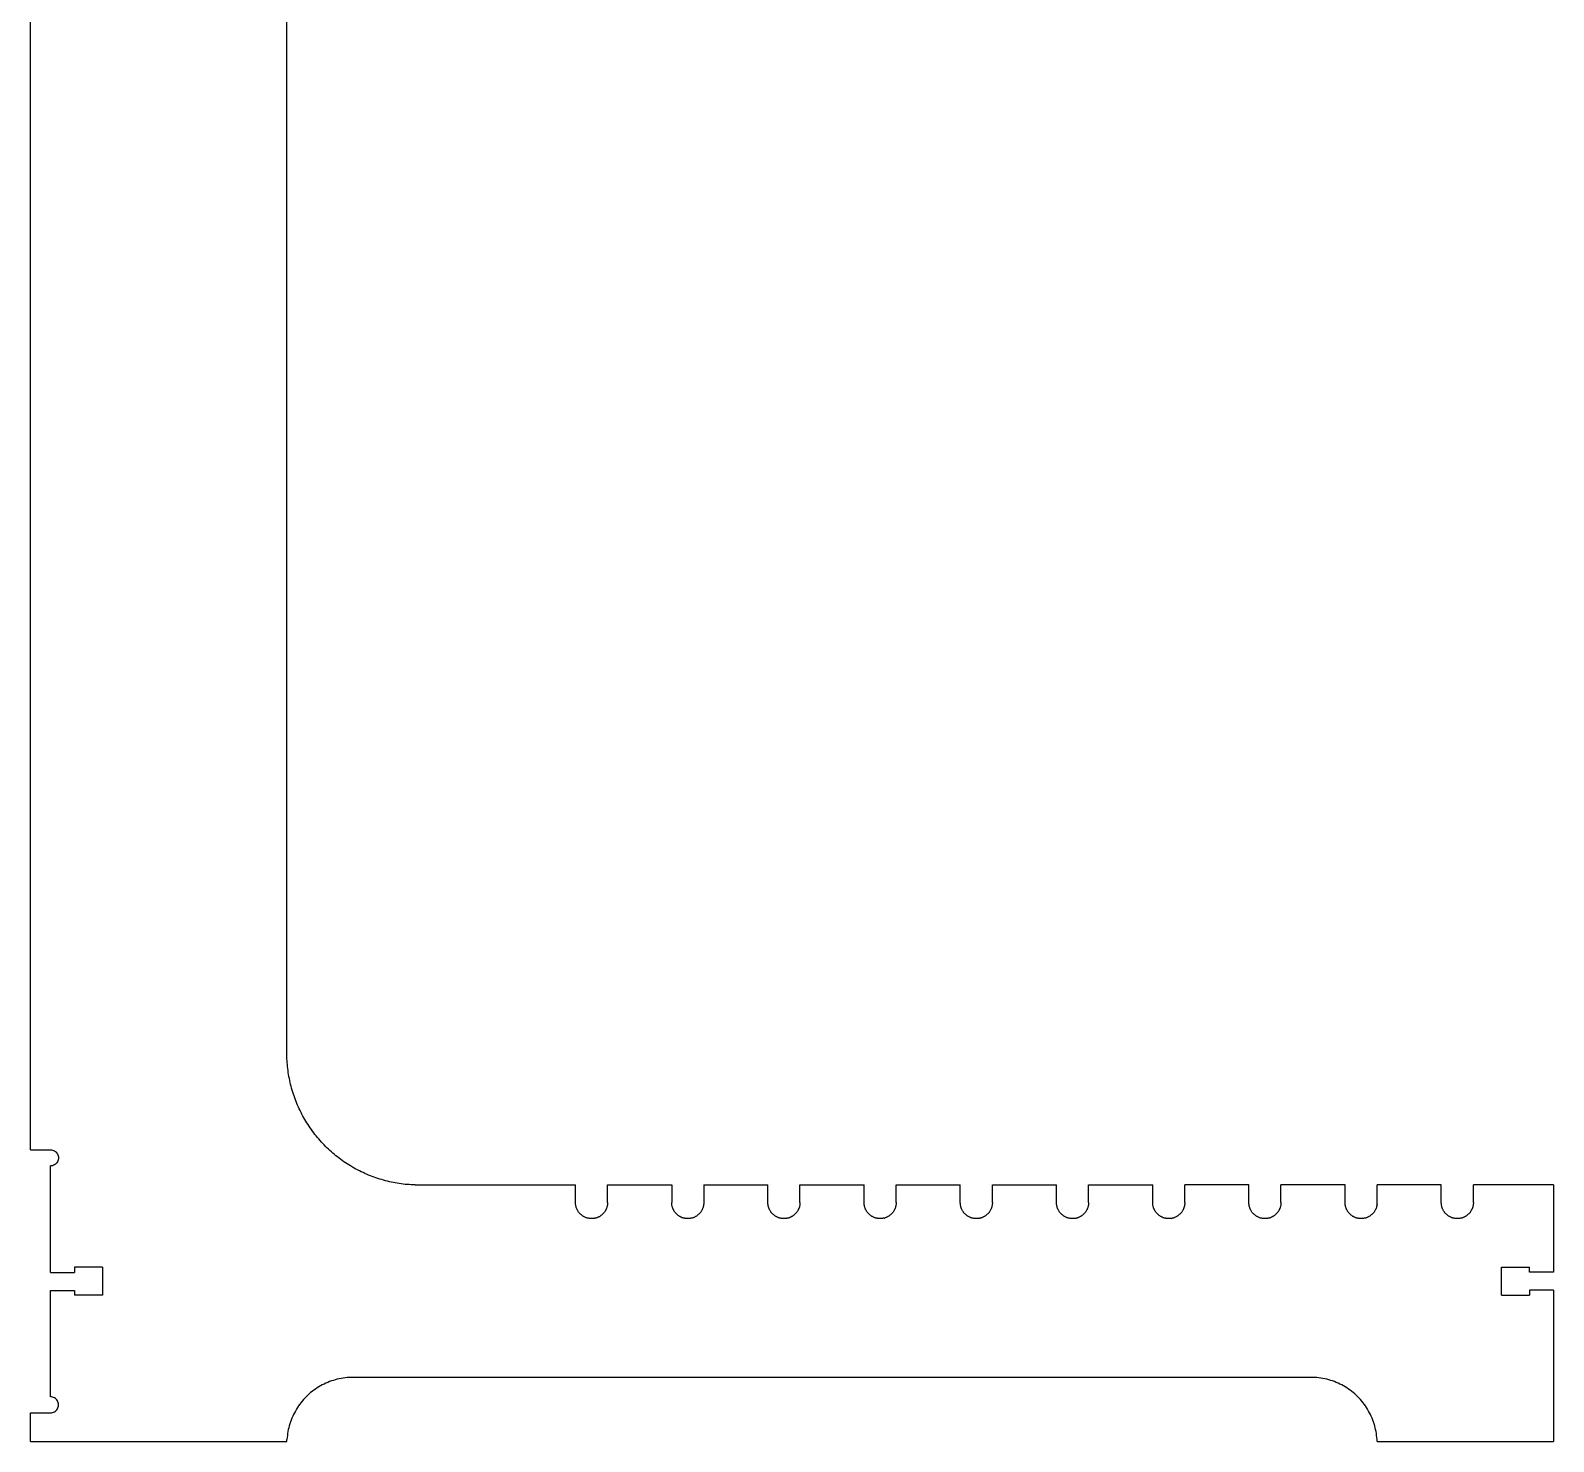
# Model space of a CAD drawing. Extents: x -24.7 to 24.7, y -45.9 to 45.9.
# Drawn here: x 0.98 to 24.73, y 1.91 to 23.91 of the extents above; entities that cross this region are included whole.
import ezdxf

# ---------------------------------------------------------------- set-up
doc = ezdxf.new("R2010")
doc.units = 0
doc.header["$MEASUREMENT"] = 0
doc.layers.get('0').update_dxf_attribs({"linetype": 'CONTINUOUS'})

msp = doc.modelspace()

# ---------------------------------------------------------------- linework, layer by layer
at = {"color": 3}
for p, q in [((4.98, 7.906), (4.98, 39.906)), ((0.981, 6.453), (0.981, 38.105)), ((1.294, 4.544), (1.294, 6.203)), ((9.48, 5.631), (9.48, 5.906)), ((9.98, 5.631), (9.98, 5.906)), ((10.98, 5.906), (10.98, 5.631)), ((11.48, 5.906), (11.48, 5.631)), ((12.48, 5.631), (12.48, 5.906)), ((12.98, 5.631), (12.98, 5.906)), ((13.98, 5.631), (13.98, 5.906)), ((14.48, 5.631), (14.48, 5.906)), ((15.48, 5.631), (15.48, 5.906)), ((15.98, 5.631), (15.98, 5.906)), ((16.98, 5.631), (16.98, 5.906)), ((17.48, 5.631), (17.48, 5.906)), ((18.48, 5.631), (18.48, 5.906)), ((18.98, 5.631), (18.98, 5.906)), ((19.98, 5.631), (19.98, 5.906)), ((20.48, 5.631), (20.48, 5.906)), ((21.48, 5.631), (21.48, 5.906)), ((21.98, 5.631), (21.98, 5.906)), ((22.98, 5.631), (22.98, 5.906)), ((23.48, 5.631), (23.48, 5.906)), ((24.73, 5.906), (24.73, 4.547)), ((1.669, 4.625), (1.669, 4.544)), ((2.106, 4.625), (2.106, 4.187)), ((23.918, 4.187), (23.918, 4.625)), ((24.355, 4.547), (24.355, 4.625)), ((1.294, 2.603), (1.294, 4.263)), ((1.669, 4.263), (1.669, 4.187)), ((24.355, 4.265), (24.355, 4.187)), ((24.73, 4.265), (24.73, 1.906)), ((0.981, 1.906), (0.981, 2.353)), ((21.979, 1.906), (21.979, 1.908))]:
    msp.add_line(p, q, dxfattribs=at)
for p, q in [((4.981, 7.875), (4.98, 7.906)), ((4.983, 7.844), (4.981, 7.875)), ((4.985, 7.813), (4.983, 7.844)), ((4.987, 7.782), (4.985, 7.813)), ((4.99, 7.751), (4.987, 7.782)), ((4.994, 7.72), (4.99, 7.751)), ((4.998, 7.689), (4.994, 7.72)), ((5.002, 7.658), (4.998, 7.689)), ((5.007, 7.627), (5.002, 7.658)), ((5.012, 7.596), (5.007, 7.627)), ((5.018, 7.566), (5.012, 7.596)), ((5.024, 7.535), (5.018, 7.566)), ((5.031, 7.505), (5.024, 7.535)), ((5.038, 7.474), (5.031, 7.505)), ((5.046, 7.444), (5.038, 7.474)), ((5.054, 7.414), (5.046, 7.444)), ((5.063, 7.384), (5.054, 7.414)), ((5.072, 7.354), (5.063, 7.384)), ((5.081, 7.324), (5.072, 7.354)), ((5.091, 7.295), (5.081, 7.324)), ((5.101, 7.266), (5.091, 7.295)), ((5.112, 7.236), (5.101, 7.266)), ((5.123, 7.207), (5.112, 7.236)), ((5.135, 7.178), (5.123, 7.207)), ((5.147, 7.15), (5.135, 7.178)), ((5.16, 7.121), (5.147, 7.15)), ((5.173, 7.093), (5.16, 7.121)), ((5.186, 7.065), (5.173, 7.093)), ((5.2, 7.037), (5.186, 7.065)), ((5.214, 7.009), (5.2, 7.037)), ((5.229, 6.981), (5.214, 7.009)), ((5.244, 6.954), (5.229, 6.981)), ((5.26, 6.927), (5.244, 6.954)), ((5.275, 6.9), (5.26, 6.927)), ((5.292, 6.874), (5.275, 6.9)), ((5.309, 6.847), (5.292, 6.874)), ((5.326, 6.821), (5.309, 6.847)), ((5.343, 6.795), (5.326, 6.821)), ((5.361, 6.77), (5.343, 6.795)), ((5.379, 6.745), (5.361, 6.77)), ((5.398, 6.72), (5.379, 6.745)), ((5.417, 6.695), (5.398, 6.72)), ((5.436, 6.671), (5.417, 6.695)), ((5.456, 6.646), (5.436, 6.671)), ((1.294, 6.453), (1.31, 6.452)), ((1.31, 6.452), (1.326, 6.449)), ((1.326, 6.449), (1.341, 6.444)), ((1.341, 6.444), (1.356, 6.436)), ((1.356, 6.436), (1.37, 6.427)), ((1.37, 6.427), (1.382, 6.417)), ((1.382, 6.417), (1.393, 6.404)), ((5.476, 6.623), (5.456, 6.646)), ((5.497, 6.599), (5.476, 6.623)), ((5.518, 6.576), (5.497, 6.599)), ((5.539, 6.553), (5.518, 6.576)), ((5.56, 6.531), (5.539, 6.553)), ((5.582, 6.508), (5.56, 6.531)), ((5.604, 6.486), (5.582, 6.508)), ((5.627, 6.465), (5.604, 6.486)), ((5.65, 6.444), (5.627, 6.465)), ((5.673, 6.423), (5.65, 6.444)), ((5.697, 6.402), (5.673, 6.423)), ((1.31, 6.204), (1.294, 6.203)), ((1.326, 6.207), (1.31, 6.204)), ((1.341, 6.213), (1.326, 6.207)), ((1.356, 6.22), (1.341, 6.213)), ((1.37, 6.229), (1.356, 6.22)), ((1.382, 6.24), (1.37, 6.229)), ((1.393, 6.252), (1.382, 6.24)), ((1.393, 6.404), (1.402, 6.391)), ((1.402, 6.266), (1.393, 6.252)), ((1.402, 6.391), (1.409, 6.376)), ((1.409, 6.28), (1.402, 6.266)), ((1.409, 6.376), (1.414, 6.36)), ((1.414, 6.296), (1.409, 6.28)), ((1.414, 6.36), (1.418, 6.344)), ((1.418, 6.312), (1.414, 6.296)), ((1.418, 6.344), (1.419, 6.328)), ((1.419, 6.328), (1.418, 6.312)), ((5.72, 6.382), (5.697, 6.402)), ((5.744, 6.363), (5.72, 6.382)), ((5.769, 6.343), (5.744, 6.363)), ((5.794, 6.324), (5.769, 6.343)), ((5.819, 6.305), (5.794, 6.324)), ((5.844, 6.287), (5.819, 6.305)), ((5.869, 6.269), (5.844, 6.287)), ((5.895, 6.252), (5.869, 6.269)), ((5.921, 6.235), (5.895, 6.252)), ((5.948, 6.218), (5.921, 6.235)), ((5.974, 6.202), (5.948, 6.218)), ((6.001, 6.186), (5.974, 6.202)), ((6.028, 6.17), (6.001, 6.186)), ((6.055, 6.155), (6.028, 6.17)), ((6.083, 6.14), (6.055, 6.155)), ((6.11, 6.126), (6.083, 6.14)), ((6.138, 6.112), (6.11, 6.126)), ((6.167, 6.099), (6.138, 6.112)), ((6.195, 6.086), (6.167, 6.099)), ((6.223, 6.073), (6.195, 6.086)), ((6.252, 6.061), (6.223, 6.073)), ((6.281, 6.05), (6.252, 6.061)), ((6.31, 6.038), (6.281, 6.05)), ((6.339, 6.028), (6.31, 6.038)), ((6.369, 6.017), (6.339, 6.028)), ((6.398, 6.007), (6.369, 6.017)), ((6.428, 5.998), (6.398, 6.007)), ((6.458, 5.989), (6.428, 5.998)), ((6.488, 5.98), (6.458, 5.989)), ((6.518, 5.972), (6.488, 5.98)), ((6.548, 5.964), (6.518, 5.972)), ((6.579, 5.957), (6.548, 5.964)), ((6.609, 5.951), (6.579, 5.957)), ((6.64, 5.944), (6.609, 5.951)), ((6.67, 5.938), (6.64, 5.944)), ((6.701, 5.933), (6.67, 5.938)), ((6.732, 5.928), (6.701, 5.933)), ((6.763, 5.924), (6.732, 5.928)), ((6.794, 5.92), (6.763, 5.924)), ((6.824, 5.916), (6.794, 5.92)), ((6.856, 5.913), (6.824, 5.916)), ((6.887, 5.911), (6.856, 5.913)), ((6.918, 5.909), (6.887, 5.911)), ((6.949, 5.907), (6.918, 5.909)), ((6.98, 5.906), (6.949, 5.907)), ((9.48, 5.623), (9.48, 5.631)), ((9.481, 5.615), (9.48, 5.623)), ((9.481, 5.608), (9.481, 5.615)), ((9.482, 5.6), (9.481, 5.608)), ((9.483, 5.592), (9.482, 5.6)), ((9.484, 5.584), (9.483, 5.592)), ((9.486, 5.577), (9.484, 5.584)), ((9.488, 5.569), (9.486, 5.577)), ((9.49, 5.561), (9.488, 5.569)), ((9.492, 5.554), (9.49, 5.561)), ((9.495, 5.546), (9.492, 5.554)), ((9.498, 5.539), (9.495, 5.546)), ((9.501, 5.532), (9.498, 5.539)), ((9.504, 5.525), (9.501, 5.532)), ((9.507, 5.518), (9.504, 5.525)), ((9.511, 5.511), (9.507, 5.518)), ((9.515, 5.504), (9.511, 5.511)), ((9.519, 5.497), (9.515, 5.504)), ((9.523, 5.491), (9.519, 5.497)), ((9.528, 5.484), (9.523, 5.491)), ((9.532, 5.478), (9.528, 5.484)), ((9.537, 5.472), (9.532, 5.478)), ((9.542, 5.466), (9.537, 5.472)), ((9.548, 5.46), (9.542, 5.466)), ((9.918, 5.466), (9.912, 5.46)), ((9.923, 5.472), (9.918, 5.466)), ((9.928, 5.478), (9.923, 5.472)), ((9.932, 5.484), (9.928, 5.478)), ((9.937, 5.491), (9.932, 5.484)), ((9.941, 5.497), (9.937, 5.491)), ((9.945, 5.504), (9.941, 5.497)), ((9.949, 5.511), (9.945, 5.504)), ((9.953, 5.518), (9.949, 5.511)), ((9.956, 5.525), (9.953, 5.518)), ((9.959, 5.532), (9.956, 5.525)), ((9.962, 5.539), (9.959, 5.532)), ((9.965, 5.546), (9.962, 5.539)), ((9.968, 5.554), (9.965, 5.546)), ((9.97, 5.561), (9.968, 5.554)), ((9.972, 5.569), (9.97, 5.561)), ((9.974, 5.577), (9.972, 5.569)), ((9.976, 5.584), (9.974, 5.577)), ((9.977, 5.592), (9.976, 5.584)), ((9.978, 5.6), (9.977, 5.592)), ((9.979, 5.608), (9.978, 5.6)), ((9.98, 5.615), (9.979, 5.608)), ((9.98, 5.631), (9.98, 5.623)), ((9.98, 5.623), (9.98, 5.615)), ((10.98, 5.623), (10.98, 5.631)), ((10.981, 5.615), (10.98, 5.623)), ((10.981, 5.608), (10.981, 5.615)), ((10.982, 5.6), (10.981, 5.608)), ((10.983, 5.592), (10.982, 5.6)), ((10.984, 5.584), (10.983, 5.592)), ((10.986, 5.577), (10.984, 5.584)), ((10.988, 5.569), (10.986, 5.577)), ((10.99, 5.561), (10.988, 5.569)), ((10.992, 5.554), (10.99, 5.561)), ((10.995, 5.546), (10.992, 5.554)), ((10.998, 5.539), (10.995, 5.546)), ((11.001, 5.532), (10.998, 5.539)), ((11.004, 5.525), (11.001, 5.532)), ((11.007, 5.518), (11.004, 5.525)), ((11.011, 5.511), (11.007, 5.518)), ((11.015, 5.504), (11.011, 5.511)), ((11.019, 5.497), (11.015, 5.504)), ((11.023, 5.491), (11.019, 5.497)), ((11.028, 5.484), (11.023, 5.491)), ((11.032, 5.478), (11.028, 5.484)), ((11.037, 5.472), (11.032, 5.478)), ((11.042, 5.466), (11.037, 5.472)), ((11.048, 5.46), (11.042, 5.466)), ((11.418, 5.466), (11.412, 5.46)), ((11.423, 5.472), (11.418, 5.466)), ((11.428, 5.478), (11.423, 5.472)), ((11.432, 5.484), (11.428, 5.478)), ((11.437, 5.491), (11.432, 5.484)), ((11.441, 5.497), (11.437, 5.491)), ((11.445, 5.504), (11.441, 5.497)), ((11.449, 5.511), (11.445, 5.504)), ((11.453, 5.518), (11.449, 5.511)), ((11.456, 5.525), (11.453, 5.518)), ((11.459, 5.532), (11.456, 5.525)), ((11.462, 5.539), (11.459, 5.532)), ((11.465, 5.546), (11.462, 5.539)), ((11.468, 5.554), (11.465, 5.546)), ((11.47, 5.561), (11.468, 5.554)), ((11.472, 5.569), (11.47, 5.561)), ((11.474, 5.577), (11.472, 5.569)), ((11.476, 5.584), (11.474, 5.577)), ((11.477, 5.592), (11.476, 5.584)), ((11.478, 5.6), (11.477, 5.592)), ((11.479, 5.608), (11.478, 5.6)), ((11.48, 5.615), (11.479, 5.608)), ((11.48, 5.631), (11.48, 5.623)), ((11.48, 5.623), (11.48, 5.615)), ((12.48, 5.623), (12.48, 5.631)), ((12.481, 5.615), (12.48, 5.623)), ((12.481, 5.608), (12.481, 5.615)), ((12.482, 5.6), (12.481, 5.608)), ((12.483, 5.592), (12.482, 5.6)), ((12.484, 5.584), (12.483, 5.592)), ((12.486, 5.577), (12.484, 5.584)), ((12.488, 5.569), (12.486, 5.577)), ((12.49, 5.561), (12.488, 5.569)), ((12.492, 5.554), (12.49, 5.561)), ((12.495, 5.546), (12.492, 5.554)), ((12.498, 5.539), (12.495, 5.546)), ((12.501, 5.532), (12.498, 5.539)), ((12.504, 5.525), (12.501, 5.532)), ((12.507, 5.518), (12.504, 5.525)), ((12.511, 5.511), (12.507, 5.518)), ((12.515, 5.504), (12.511, 5.511)), ((12.519, 5.497), (12.515, 5.504)), ((12.523, 5.491), (12.519, 5.497)), ((12.528, 5.484), (12.523, 5.491)), ((12.532, 5.478), (12.528, 5.484)), ((12.537, 5.472), (12.532, 5.478)), ((12.542, 5.466), (12.537, 5.472)), ((12.548, 5.46), (12.542, 5.466)), ((12.918, 5.466), (12.912, 5.46)), ((12.923, 5.472), (12.918, 5.466)), ((12.928, 5.478), (12.923, 5.472)), ((12.932, 5.484), (12.928, 5.478)), ((12.937, 5.491), (12.932, 5.484)), ((12.941, 5.497), (12.937, 5.491)), ((12.945, 5.504), (12.941, 5.497)), ((12.949, 5.511), (12.945, 5.504)), ((12.953, 5.518), (12.949, 5.511)), ((12.956, 5.525), (12.953, 5.518)), ((12.959, 5.532), (12.956, 5.525)), ((12.962, 5.539), (12.959, 5.532)), ((12.965, 5.546), (12.962, 5.539)), ((12.968, 5.554), (12.965, 5.546)), ((12.97, 5.561), (12.968, 5.554)), ((12.972, 5.569), (12.97, 5.561)), ((12.974, 5.577), (12.972, 5.569)), ((12.976, 5.584), (12.974, 5.577)), ((12.977, 5.592), (12.976, 5.584)), ((12.978, 5.6), (12.977, 5.592)), ((12.979, 5.608), (12.978, 5.6)), ((12.98, 5.615), (12.979, 5.608)), ((12.98, 5.631), (12.98, 5.623)), ((12.98, 5.623), (12.98, 5.615)), ((13.98, 5.623), (13.98, 5.631)), ((13.981, 5.615), (13.98, 5.623)), ((13.981, 5.608), (13.981, 5.615)), ((13.982, 5.6), (13.981, 5.608)), ((13.983, 5.592), (13.982, 5.6)), ((13.984, 5.584), (13.983, 5.592)), ((13.986, 5.577), (13.984, 5.584)), ((13.988, 5.569), (13.986, 5.577)), ((13.99, 5.561), (13.988, 5.569)), ((13.992, 5.554), (13.99, 5.561)), ((13.995, 5.546), (13.992, 5.554)), ((13.998, 5.539), (13.995, 5.546)), ((14.001, 5.532), (13.998, 5.539)), ((14.004, 5.525), (14.001, 5.532)), ((14.007, 5.518), (14.004, 5.525)), ((14.011, 5.511), (14.007, 5.518)), ((14.015, 5.504), (14.011, 5.511)), ((14.019, 5.497), (14.015, 5.504)), ((14.023, 5.491), (14.019, 5.497)), ((14.028, 5.484), (14.023, 5.491)), ((14.032, 5.478), (14.028, 5.484)), ((14.037, 5.472), (14.032, 5.478)), ((14.042, 5.466), (14.037, 5.472)), ((14.048, 5.46), (14.042, 5.466)), ((14.418, 5.466), (14.412, 5.46)), ((14.423, 5.472), (14.418, 5.466)), ((14.428, 5.478), (14.423, 5.472)), ((14.432, 5.484), (14.428, 5.478)), ((14.437, 5.491), (14.432, 5.484)), ((14.441, 5.497), (14.437, 5.491)), ((14.445, 5.504), (14.441, 5.497)), ((14.449, 5.511), (14.445, 5.504)), ((14.453, 5.518), (14.449, 5.511)), ((14.456, 5.525), (14.453, 5.518)), ((14.459, 5.532), (14.456, 5.525)), ((14.462, 5.539), (14.459, 5.532)), ((14.465, 5.546), (14.462, 5.539)), ((14.468, 5.554), (14.465, 5.546)), ((14.47, 5.561), (14.468, 5.554)), ((14.472, 5.569), (14.47, 5.561)), ((14.474, 5.577), (14.472, 5.569)), ((14.476, 5.584), (14.474, 5.577)), ((14.477, 5.592), (14.476, 5.584)), ((14.478, 5.6), (14.477, 5.592)), ((14.479, 5.608), (14.478, 5.6)), ((14.48, 5.615), (14.479, 5.608)), ((14.48, 5.631), (14.48, 5.623)), ((14.48, 5.623), (14.48, 5.615)), ((15.48, 5.623), (15.48, 5.631)), ((15.481, 5.615), (15.48, 5.623)), ((15.481, 5.608), (15.481, 5.615)), ((15.482, 5.6), (15.481, 5.608)), ((15.483, 5.592), (15.482, 5.6)), ((15.484, 5.584), (15.483, 5.592)), ((15.486, 5.577), (15.484, 5.584)), ((15.488, 5.569), (15.486, 5.577)), ((15.49, 5.561), (15.488, 5.569)), ((15.492, 5.554), (15.49, 5.561)), ((15.495, 5.546), (15.492, 5.554)), ((15.498, 5.539), (15.495, 5.546)), ((15.501, 5.532), (15.498, 5.539)), ((15.504, 5.525), (15.501, 5.532)), ((15.507, 5.518), (15.504, 5.525)), ((15.511, 5.511), (15.507, 5.518)), ((15.515, 5.504), (15.511, 5.511)), ((15.519, 5.497), (15.515, 5.504)), ((15.523, 5.491), (15.519, 5.497)), ((15.528, 5.484), (15.523, 5.491)), ((15.532, 5.478), (15.528, 5.484)), ((15.537, 5.472), (15.532, 5.478)), ((15.542, 5.466), (15.537, 5.472)), ((15.548, 5.46), (15.542, 5.466)), ((15.918, 5.466), (15.912, 5.46)), ((15.923, 5.472), (15.918, 5.466)), ((15.928, 5.478), (15.923, 5.472)), ((15.932, 5.484), (15.928, 5.478)), ((15.937, 5.491), (15.932, 5.484)), ((15.941, 5.497), (15.937, 5.491)), ((15.945, 5.504), (15.941, 5.497)), ((15.949, 5.511), (15.945, 5.504)), ((15.953, 5.518), (15.949, 5.511)), ((15.956, 5.525), (15.953, 5.518)), ((15.959, 5.532), (15.956, 5.525)), ((15.962, 5.539), (15.959, 5.532)), ((15.965, 5.546), (15.962, 5.539)), ((15.968, 5.554), (15.965, 5.546)), ((15.97, 5.561), (15.968, 5.554)), ((15.972, 5.569), (15.97, 5.561)), ((15.974, 5.577), (15.972, 5.569)), ((15.976, 5.584), (15.974, 5.577)), ((15.977, 5.592), (15.976, 5.584)), ((15.978, 5.6), (15.977, 5.592)), ((15.979, 5.608), (15.978, 5.6)), ((15.98, 5.615), (15.979, 5.608)), ((15.98, 5.631), (15.98, 5.623)), ((15.98, 5.623), (15.98, 5.615)), ((16.98, 5.623), (16.98, 5.631)), ((16.981, 5.615), (16.98, 5.623)), ((16.981, 5.608), (16.981, 5.615)), ((16.982, 5.6), (16.981, 5.608)), ((16.983, 5.592), (16.982, 5.6)), ((16.984, 5.584), (16.983, 5.592)), ((16.986, 5.577), (16.984, 5.584)), ((16.988, 5.569), (16.986, 5.577)), ((16.99, 5.561), (16.988, 5.569)), ((16.992, 5.554), (16.99, 5.561)), ((16.995, 5.546), (16.992, 5.554)), ((16.998, 5.539), (16.995, 5.546)), ((17.001, 5.532), (16.998, 5.539)), ((17.004, 5.525), (17.001, 5.532)), ((17.007, 5.518), (17.004, 5.525)), ((17.011, 5.511), (17.007, 5.518)), ((17.015, 5.504), (17.011, 5.511)), ((17.019, 5.497), (17.015, 5.504)), ((17.023, 5.491), (17.019, 5.497)), ((17.028, 5.484), (17.023, 5.491)), ((17.032, 5.478), (17.028, 5.484)), ((17.037, 5.472), (17.032, 5.478)), ((17.042, 5.466), (17.037, 5.472)), ((17.048, 5.46), (17.042, 5.466)), ((17.418, 5.466), (17.412, 5.46)), ((17.423, 5.472), (17.418, 5.466)), ((17.428, 5.478), (17.423, 5.472)), ((17.432, 5.484), (17.428, 5.478)), ((17.437, 5.491), (17.432, 5.484)), ((17.441, 5.497), (17.437, 5.491)), ((17.445, 5.504), (17.441, 5.497)), ((17.449, 5.511), (17.445, 5.504)), ((17.453, 5.518), (17.449, 5.511)), ((17.456, 5.525), (17.453, 5.518)), ((17.459, 5.532), (17.456, 5.525)), ((17.462, 5.539), (17.459, 5.532)), ((17.465, 5.546), (17.462, 5.539)), ((17.468, 5.554), (17.465, 5.546)), ((17.47, 5.561), (17.468, 5.554)), ((17.472, 5.569), (17.47, 5.561)), ((17.474, 5.577), (17.472, 5.569)), ((17.476, 5.584), (17.474, 5.577)), ((17.477, 5.592), (17.476, 5.584)), ((17.478, 5.6), (17.477, 5.592)), ((17.479, 5.608), (17.478, 5.6)), ((17.48, 5.615), (17.479, 5.608)), ((17.48, 5.631), (17.48, 5.623)), ((17.48, 5.623), (17.48, 5.615)), ((18.48, 5.623), (18.48, 5.631)), ((18.481, 5.615), (18.48, 5.623)), ((18.481, 5.608), (18.481, 5.615)), ((18.482, 5.6), (18.481, 5.608)), ((18.483, 5.592), (18.482, 5.6)), ((18.484, 5.584), (18.483, 5.592)), ((18.486, 5.577), (18.484, 5.584)), ((18.488, 5.569), (18.486, 5.577)), ((18.49, 5.561), (18.488, 5.569)), ((18.492, 5.554), (18.49, 5.561)), ((18.495, 5.546), (18.492, 5.554)), ((18.498, 5.539), (18.495, 5.546)), ((18.501, 5.532), (18.498, 5.539)), ((18.504, 5.525), (18.501, 5.532)), ((18.507, 5.518), (18.504, 5.525)), ((18.511, 5.511), (18.507, 5.518)), ((18.515, 5.504), (18.511, 5.511)), ((18.519, 5.497), (18.515, 5.504)), ((18.523, 5.491), (18.519, 5.497)), ((18.528, 5.484), (18.523, 5.491)), ((18.532, 5.478), (18.528, 5.484)), ((18.537, 5.472), (18.532, 5.478)), ((18.542, 5.466), (18.537, 5.472)), ((18.548, 5.46), (18.542, 5.466)), ((18.918, 5.466), (18.912, 5.46)), ((18.923, 5.472), (18.918, 5.466)), ((18.928, 5.478), (18.923, 5.472)), ((18.932, 5.484), (18.928, 5.478)), ((18.937, 5.491), (18.932, 5.484)), ((18.941, 5.497), (18.937, 5.491)), ((18.945, 5.504), (18.941, 5.497)), ((18.949, 5.511), (18.945, 5.504)), ((18.953, 5.518), (18.949, 5.511)), ((18.956, 5.525), (18.953, 5.518)), ((18.959, 5.532), (18.956, 5.525)), ((18.962, 5.539), (18.959, 5.532)), ((18.965, 5.546), (18.962, 5.539)), ((18.968, 5.554), (18.965, 5.546)), ((18.97, 5.561), (18.968, 5.554)), ((18.972, 5.569), (18.97, 5.561)), ((18.974, 5.577), (18.972, 5.569)), ((18.976, 5.584), (18.974, 5.577)), ((18.977, 5.592), (18.976, 5.584)), ((18.978, 5.6), (18.977, 5.592)), ((18.979, 5.608), (18.978, 5.6)), ((18.98, 5.615), (18.979, 5.608)), ((18.98, 5.631), (18.98, 5.623)), ((18.98, 5.623), (18.98, 5.615)), ((19.98, 5.623), (19.98, 5.631)), ((19.981, 5.615), (19.98, 5.623)), ((19.981, 5.608), (19.981, 5.615)), ((19.982, 5.6), (19.981, 5.608)), ((19.983, 5.592), (19.982, 5.6)), ((19.984, 5.584), (19.983, 5.592)), ((19.986, 5.577), (19.984, 5.584)), ((19.988, 5.569), (19.986, 5.577)), ((19.99, 5.561), (19.988, 5.569)), ((19.992, 5.554), (19.99, 5.561)), ((19.995, 5.546), (19.992, 5.554)), ((19.998, 5.539), (19.995, 5.546)), ((20.001, 5.532), (19.998, 5.539)), ((20.004, 5.525), (20.001, 5.532)), ((20.007, 5.518), (20.004, 5.525)), ((20.011, 5.511), (20.007, 5.518)), ((20.015, 5.504), (20.011, 5.511)), ((20.019, 5.497), (20.015, 5.504)), ((20.023, 5.491), (20.019, 5.497)), ((20.028, 5.484), (20.023, 5.491)), ((20.032, 5.478), (20.028, 5.484)), ((20.037, 5.472), (20.032, 5.478)), ((20.042, 5.466), (20.037, 5.472)), ((20.048, 5.46), (20.042, 5.466)), ((20.418, 5.466), (20.412, 5.46)), ((20.423, 5.472), (20.418, 5.466)), ((20.428, 5.478), (20.423, 5.472)), ((20.432, 5.484), (20.428, 5.478)), ((20.437, 5.491), (20.432, 5.484)), ((20.441, 5.497), (20.437, 5.491)), ((20.445, 5.504), (20.441, 5.497)), ((20.449, 5.511), (20.445, 5.504)), ((20.453, 5.518), (20.449, 5.511)), ((20.456, 5.525), (20.453, 5.518)), ((20.459, 5.532), (20.456, 5.525)), ((20.462, 5.539), (20.459, 5.532)), ((20.465, 5.546), (20.462, 5.539)), ((20.468, 5.554), (20.465, 5.546)), ((20.47, 5.561), (20.468, 5.554)), ((20.472, 5.569), (20.47, 5.561)), ((20.474, 5.577), (20.472, 5.569)), ((20.476, 5.584), (20.474, 5.577)), ((20.477, 5.592), (20.476, 5.584)), ((20.478, 5.6), (20.477, 5.592)), ((20.479, 5.608), (20.478, 5.6)), ((20.48, 5.615), (20.479, 5.608)), ((20.48, 5.631), (20.48, 5.623)), ((20.48, 5.623), (20.48, 5.615)), ((21.48, 5.623), (21.48, 5.631)), ((21.481, 5.615), (21.48, 5.623)), ((21.481, 5.608), (21.481, 5.615)), ((21.482, 5.6), (21.481, 5.608)), ((21.483, 5.592), (21.482, 5.6)), ((21.484, 5.584), (21.483, 5.592)), ((21.486, 5.577), (21.484, 5.584)), ((21.488, 5.569), (21.486, 5.577)), ((21.49, 5.561), (21.488, 5.569)), ((21.492, 5.554), (21.49, 5.561)), ((21.495, 5.546), (21.492, 5.554)), ((21.498, 5.539), (21.495, 5.546)), ((21.501, 5.532), (21.498, 5.539)), ((21.504, 5.525), (21.501, 5.532)), ((21.507, 5.518), (21.504, 5.525)), ((21.511, 5.511), (21.507, 5.518)), ((21.515, 5.504), (21.511, 5.511)), ((21.519, 5.497), (21.515, 5.504)), ((21.523, 5.491), (21.519, 5.497)), ((21.528, 5.484), (21.523, 5.491)), ((21.532, 5.478), (21.528, 5.484)), ((21.537, 5.472), (21.532, 5.478)), ((21.542, 5.466), (21.537, 5.472)), ((21.548, 5.46), (21.542, 5.466)), ((21.918, 5.466), (21.912, 5.46)), ((21.923, 5.472), (21.918, 5.466)), ((21.928, 5.478), (21.923, 5.472)), ((21.932, 5.484), (21.928, 5.478)), ((21.937, 5.491), (21.932, 5.484)), ((21.941, 5.497), (21.937, 5.491)), ((21.945, 5.504), (21.941, 5.497)), ((21.949, 5.511), (21.945, 5.504)), ((21.953, 5.518), (21.949, 5.511)), ((21.956, 5.525), (21.953, 5.518)), ((21.959, 5.532), (21.956, 5.525)), ((21.962, 5.539), (21.959, 5.532)), ((21.965, 5.546), (21.962, 5.539)), ((21.968, 5.554), (21.965, 5.546)), ((21.97, 5.561), (21.968, 5.554)), ((21.972, 5.569), (21.97, 5.561)), ((21.974, 5.577), (21.972, 5.569)), ((21.976, 5.584), (21.974, 5.577)), ((21.977, 5.592), (21.976, 5.584)), ((21.977, 5.592), (21.978, 5.6)), ((21.979, 5.608), (21.978, 5.6)), ((21.979, 5.608), (21.98, 5.615)), ((21.98, 5.623), (21.98, 5.631)), ((21.98, 5.615), (21.98, 5.623)), ((22.98, 5.623), (22.98, 5.631)), ((22.981, 5.615), (22.98, 5.623)), ((22.981, 5.608), (22.981, 5.615)), ((22.982, 5.6), (22.981, 5.608)), ((22.983, 5.592), (22.982, 5.6)), ((22.984, 5.584), (22.983, 5.592)), ((22.986, 5.577), (22.984, 5.584)), ((22.988, 5.569), (22.986, 5.577)), ((22.99, 5.561), (22.988, 5.569)), ((22.992, 5.554), (22.99, 5.561)), ((22.995, 5.546), (22.992, 5.554)), ((22.998, 5.539), (22.995, 5.546)), ((23.001, 5.532), (22.998, 5.539)), ((23.004, 5.525), (23.001, 5.532)), ((23.007, 5.518), (23.004, 5.525)), ((23.011, 5.511), (23.007, 5.518)), ((23.015, 5.504), (23.011, 5.511)), ((23.019, 5.497), (23.015, 5.504)), ((23.023, 5.491), (23.019, 5.497)), ((23.028, 5.484), (23.023, 5.491)), ((23.032, 5.478), (23.028, 5.484)), ((23.037, 5.472), (23.032, 5.478)), ((23.042, 5.466), (23.037, 5.472)), ((23.048, 5.46), (23.042, 5.466)), ((23.418, 5.466), (23.412, 5.46)), ((23.423, 5.472), (23.418, 5.466)), ((23.428, 5.478), (23.423, 5.472)), ((23.432, 5.484), (23.428, 5.478)), ((23.437, 5.491), (23.432, 5.484)), ((23.441, 5.497), (23.437, 5.491)), ((23.445, 5.504), (23.441, 5.497)), ((23.449, 5.511), (23.445, 5.504)), ((23.449, 5.511), (23.453, 5.518)), ((23.456, 5.525), (23.453, 5.518)), ((23.456, 5.525), (23.459, 5.532)), ((23.462, 5.539), (23.459, 5.532)), ((23.465, 5.546), (23.462, 5.539)), ((23.468, 5.554), (23.465, 5.546)), ((23.47, 5.561), (23.468, 5.554)), ((23.472, 5.569), (23.47, 5.561)), ((23.474, 5.577), (23.472, 5.569)), ((23.476, 5.584), (23.474, 5.577)), ((23.477, 5.592), (23.476, 5.584)), ((23.478, 5.6), (23.477, 5.592)), ((23.479, 5.608), (23.478, 5.6)), ((23.48, 5.615), (23.479, 5.608)), ((23.48, 5.631), (23.48, 5.623)), ((23.48, 5.623), (23.48, 5.615)), ((9.553, 5.454), (9.548, 5.46)), ((9.559, 5.449), (9.553, 5.454)), ((9.565, 5.444), (9.559, 5.449)), ((9.571, 5.438), (9.565, 5.444)), ((9.577, 5.434), (9.571, 5.438)), ((9.583, 5.429), (9.577, 5.434)), ((9.589, 5.424), (9.583, 5.429)), ((9.596, 5.42), (9.589, 5.424)), ((9.603, 5.416), (9.596, 5.42)), ((9.61, 5.412), (9.603, 5.416)), ((9.617, 5.408), (9.61, 5.412)), ((9.624, 5.405), (9.617, 5.408)), ((9.631, 5.402), (9.624, 5.405)), ((9.638, 5.399), (9.631, 5.402)), ((9.645, 5.396), (9.638, 5.399)), ((9.653, 5.393), (9.645, 5.396)), ((9.66, 5.391), (9.653, 5.393)), ((9.668, 5.389), (9.66, 5.391)), ((9.675, 5.387), (9.668, 5.389)), ((9.683, 5.386), (9.675, 5.387)), ((9.691, 5.384), (9.683, 5.386)), ((9.699, 5.383), (9.691, 5.384)), ((9.706, 5.382), (9.699, 5.383)), ((9.714, 5.382), (9.706, 5.382)), ((9.722, 5.381), (9.714, 5.382)), ((9.73, 5.381), (9.722, 5.381)), ((9.738, 5.381), (9.73, 5.381)), ((9.746, 5.382), (9.738, 5.381)), ((9.754, 5.382), (9.746, 5.382)), ((9.761, 5.383), (9.754, 5.382)), ((9.769, 5.384), (9.761, 5.383)), ((9.777, 5.386), (9.769, 5.384)), ((9.785, 5.387), (9.777, 5.386)), ((9.792, 5.389), (9.785, 5.387)), ((9.8, 5.391), (9.792, 5.389)), ((9.807, 5.393), (9.8, 5.391)), ((9.815, 5.396), (9.807, 5.393)), ((9.822, 5.399), (9.815, 5.396)), ((9.829, 5.402), (9.822, 5.399)), ((9.836, 5.405), (9.829, 5.402)), ((9.844, 5.408), (9.836, 5.405)), ((9.85, 5.412), (9.844, 5.408)), ((9.85, 5.412), (9.857, 5.416)), ((9.857, 5.416), (9.864, 5.42)), ((9.871, 5.424), (9.864, 5.42)), ((9.877, 5.429), (9.871, 5.424)), ((9.883, 5.434), (9.877, 5.429)), ((9.889, 5.438), (9.883, 5.434)), ((9.895, 5.444), (9.889, 5.438)), ((9.901, 5.449), (9.895, 5.444)), ((9.907, 5.454), (9.901, 5.449)), ((9.912, 5.46), (9.907, 5.454)), ((11.053, 5.454), (11.048, 5.46)), ((11.059, 5.449), (11.053, 5.454)), ((11.065, 5.444), (11.059, 5.449)), ((11.071, 5.438), (11.065, 5.444)), ((11.077, 5.434), (11.071, 5.438)), ((11.083, 5.429), (11.077, 5.434)), ((11.089, 5.424), (11.083, 5.429)), ((11.096, 5.42), (11.089, 5.424)), ((11.103, 5.416), (11.096, 5.42)), ((11.11, 5.412), (11.103, 5.416)), ((11.117, 5.408), (11.11, 5.412)), ((11.124, 5.405), (11.117, 5.408)), ((11.131, 5.402), (11.124, 5.405)), ((11.138, 5.399), (11.131, 5.402)), ((11.145, 5.396), (11.138, 5.399)), ((11.153, 5.393), (11.145, 5.396)), ((11.16, 5.391), (11.153, 5.393)), ((11.168, 5.389), (11.16, 5.391)), ((11.175, 5.387), (11.168, 5.389)), ((11.183, 5.386), (11.175, 5.387)), ((11.191, 5.384), (11.183, 5.386)), ((11.199, 5.383), (11.191, 5.384)), ((11.206, 5.382), (11.199, 5.383)), ((11.214, 5.382), (11.206, 5.382)), ((11.222, 5.381), (11.214, 5.382)), ((11.23, 5.381), (11.222, 5.381)), ((11.238, 5.381), (11.23, 5.381)), ((11.246, 5.382), (11.238, 5.381)), ((11.254, 5.382), (11.246, 5.382)), ((11.261, 5.383), (11.254, 5.382)), ((11.269, 5.384), (11.261, 5.383)), ((11.277, 5.386), (11.269, 5.384)), ((11.285, 5.387), (11.277, 5.386)), ((11.292, 5.389), (11.285, 5.387)), ((11.3, 5.391), (11.292, 5.389)), ((11.307, 5.393), (11.3, 5.391)), ((11.315, 5.396), (11.307, 5.393)), ((11.322, 5.399), (11.315, 5.396)), ((11.322, 5.399), (11.329, 5.402)), ((11.329, 5.402), (11.336, 5.405)), ((11.344, 5.408), (11.336, 5.405)), ((11.35, 5.412), (11.344, 5.408)), ((11.357, 5.416), (11.35, 5.412)), ((11.364, 5.42), (11.357, 5.416)), ((11.371, 5.424), (11.364, 5.42)), ((11.377, 5.429), (11.371, 5.424)), ((11.383, 5.434), (11.377, 5.429)), ((11.389, 5.438), (11.383, 5.434)), ((11.395, 5.444), (11.389, 5.438)), ((11.401, 5.449), (11.395, 5.444)), ((11.407, 5.454), (11.401, 5.449)), ((11.412, 5.46), (11.407, 5.454)), ((12.553, 5.454), (12.548, 5.46)), ((12.559, 5.449), (12.553, 5.454)), ((12.565, 5.444), (12.559, 5.449)), ((12.571, 5.438), (12.565, 5.444)), ((12.577, 5.434), (12.571, 5.438)), ((12.583, 5.429), (12.577, 5.434)), ((12.589, 5.424), (12.583, 5.429)), ((12.596, 5.42), (12.589, 5.424)), ((12.603, 5.416), (12.596, 5.42)), ((12.61, 5.412), (12.603, 5.416)), ((12.617, 5.408), (12.61, 5.412)), ((12.624, 5.405), (12.617, 5.408)), ((12.631, 5.402), (12.624, 5.405)), ((12.638, 5.399), (12.631, 5.402)), ((12.645, 5.396), (12.638, 5.399)), ((12.653, 5.393), (12.645, 5.396)), ((12.66, 5.391), (12.653, 5.393)), ((12.668, 5.389), (12.66, 5.391)), ((12.675, 5.387), (12.668, 5.389)), ((12.683, 5.386), (12.675, 5.387)), ((12.691, 5.384), (12.683, 5.386)), ((12.699, 5.383), (12.691, 5.384)), ((12.706, 5.382), (12.699, 5.383)), ((12.714, 5.382), (12.706, 5.382)), ((12.722, 5.381), (12.714, 5.382)), ((12.73, 5.381), (12.722, 5.381)), ((12.738, 5.381), (12.73, 5.381)), ((12.746, 5.382), (12.738, 5.381)), ((12.754, 5.382), (12.746, 5.382)), ((12.761, 5.383), (12.754, 5.382)), ((12.769, 5.384), (12.761, 5.383)), ((12.777, 5.386), (12.769, 5.384)), ((12.785, 5.387), (12.777, 5.386)), ((12.792, 5.389), (12.785, 5.387)), ((12.8, 5.391), (12.792, 5.389)), ((12.807, 5.393), (12.8, 5.391)), ((12.815, 5.396), (12.807, 5.393)), ((12.822, 5.399), (12.815, 5.396)), ((12.829, 5.402), (12.822, 5.399)), ((12.836, 5.405), (12.829, 5.402)), ((12.844, 5.408), (12.836, 5.405)), ((12.85, 5.412), (12.844, 5.408)), ((12.857, 5.416), (12.85, 5.412)), ((12.864, 5.42), (12.857, 5.416)), ((12.871, 5.424), (12.864, 5.42)), ((12.877, 5.429), (12.871, 5.424)), ((12.883, 5.434), (12.877, 5.429)), ((12.889, 5.438), (12.883, 5.434)), ((12.895, 5.444), (12.889, 5.438)), ((12.901, 5.449), (12.895, 5.444)), ((12.907, 5.454), (12.901, 5.449)), ((12.912, 5.46), (12.907, 5.454)), ((14.053, 5.454), (14.048, 5.46)), ((14.059, 5.449), (14.053, 5.454)), ((14.065, 5.444), (14.059, 5.449)), ((14.071, 5.438), (14.065, 5.444)), ((14.077, 5.434), (14.071, 5.438)), ((14.083, 5.429), (14.077, 5.434)), ((14.089, 5.424), (14.083, 5.429)), ((14.096, 5.42), (14.089, 5.424)), ((14.103, 5.416), (14.096, 5.42)), ((14.11, 5.412), (14.103, 5.416)), ((14.117, 5.408), (14.11, 5.412)), ((14.124, 5.405), (14.117, 5.408)), ((14.131, 5.402), (14.124, 5.405)), ((14.138, 5.399), (14.131, 5.402)), ((14.145, 5.396), (14.138, 5.399)), ((14.153, 5.393), (14.145, 5.396)), ((14.16, 5.391), (14.153, 5.393)), ((14.168, 5.389), (14.16, 5.391)), ((14.175, 5.387), (14.168, 5.389)), ((14.183, 5.386), (14.175, 5.387)), ((14.191, 5.384), (14.183, 5.386)), ((14.199, 5.383), (14.191, 5.384)), ((14.206, 5.382), (14.199, 5.383)), ((14.214, 5.382), (14.206, 5.382)), ((14.222, 5.381), (14.214, 5.382)), ((14.23, 5.381), (14.222, 5.381)), ((14.238, 5.381), (14.23, 5.381)), ((14.246, 5.382), (14.238, 5.381)), ((14.254, 5.382), (14.246, 5.382)), ((14.261, 5.383), (14.254, 5.382)), ((14.269, 5.384), (14.261, 5.383)), ((14.277, 5.386), (14.269, 5.384)), ((14.285, 5.387), (14.277, 5.386)), ((14.292, 5.389), (14.285, 5.387)), ((14.292, 5.389), (14.3, 5.391)), ((14.307, 5.393), (14.3, 5.391)), ((14.315, 5.396), (14.307, 5.393)), ((14.322, 5.399), (14.315, 5.396)), ((14.329, 5.402), (14.322, 5.399)), ((14.336, 5.405), (14.329, 5.402)), ((14.344, 5.408), (14.336, 5.405)), ((14.35, 5.412), (14.344, 5.408)), ((14.357, 5.416), (14.35, 5.412)), ((14.364, 5.42), (14.357, 5.416)), ((14.371, 5.424), (14.364, 5.42)), ((14.377, 5.429), (14.371, 5.424)), ((14.383, 5.434), (14.377, 5.429)), ((14.389, 5.438), (14.383, 5.434)), ((14.395, 5.444), (14.389, 5.438)), ((14.401, 5.449), (14.395, 5.444)), ((14.407, 5.454), (14.401, 5.449)), ((14.412, 5.46), (14.407, 5.454)), ((15.553, 5.454), (15.548, 5.46)), ((15.559, 5.449), (15.553, 5.454)), ((15.565, 5.444), (15.559, 5.449)), ((15.571, 5.438), (15.565, 5.444)), ((15.577, 5.434), (15.571, 5.438)), ((15.583, 5.429), (15.577, 5.434)), ((15.589, 5.424), (15.583, 5.429)), ((15.596, 5.42), (15.589, 5.424)), ((15.603, 5.416), (15.596, 5.42)), ((15.61, 5.412), (15.603, 5.416)), ((15.617, 5.408), (15.61, 5.412)), ((15.624, 5.405), (15.617, 5.408)), ((15.631, 5.402), (15.624, 5.405)), ((15.638, 5.399), (15.631, 5.402)), ((15.645, 5.396), (15.638, 5.399)), ((15.653, 5.393), (15.645, 5.396)), ((15.66, 5.391), (15.653, 5.393)), ((15.668, 5.389), (15.66, 5.391)), ((15.675, 5.387), (15.668, 5.389)), ((15.683, 5.386), (15.675, 5.387)), ((15.691, 5.384), (15.683, 5.386)), ((15.699, 5.383), (15.691, 5.384)), ((15.706, 5.382), (15.699, 5.383)), ((15.714, 5.382), (15.706, 5.382)), ((15.722, 5.381), (15.714, 5.382)), ((15.73, 5.381), (15.722, 5.381)), ((15.738, 5.381), (15.73, 5.381)), ((15.746, 5.382), (15.738, 5.381)), ((15.754, 5.382), (15.746, 5.382)), ((15.761, 5.383), (15.754, 5.382)), ((15.769, 5.384), (15.761, 5.383)), ((15.777, 5.386), (15.769, 5.384)), ((15.785, 5.387), (15.777, 5.386)), ((15.785, 5.387), (15.792, 5.389)), ((15.8, 5.391), (15.792, 5.389)), ((15.807, 5.393), (15.8, 5.391)), ((15.815, 5.396), (15.807, 5.393)), ((15.822, 5.399), (15.815, 5.396)), ((15.829, 5.402), (15.822, 5.399)), ((15.836, 5.405), (15.829, 5.402)), ((15.844, 5.408), (15.836, 5.405)), ((15.85, 5.412), (15.844, 5.408)), ((15.857, 5.416), (15.85, 5.412)), ((15.864, 5.42), (15.857, 5.416)), ((15.871, 5.424), (15.864, 5.42)), ((15.877, 5.429), (15.871, 5.424)), ((15.883, 5.434), (15.877, 5.429)), ((15.889, 5.438), (15.883, 5.434)), ((15.895, 5.444), (15.889, 5.438)), ((15.901, 5.449), (15.895, 5.444)), ((15.907, 5.454), (15.901, 5.449)), ((15.912, 5.46), (15.907, 5.454)), ((17.053, 5.454), (17.048, 5.46)), ((17.059, 5.449), (17.053, 5.454)), ((17.065, 5.444), (17.059, 5.449)), ((17.071, 5.438), (17.065, 5.444)), ((17.077, 5.434), (17.071, 5.438)), ((17.083, 5.429), (17.077, 5.434)), ((17.089, 5.424), (17.083, 5.429)), ((17.096, 5.42), (17.089, 5.424)), ((17.103, 5.416), (17.096, 5.42)), ((17.11, 5.412), (17.103, 5.416)), ((17.117, 5.408), (17.11, 5.412)), ((17.124, 5.405), (17.117, 5.408)), ((17.131, 5.402), (17.124, 5.405)), ((17.138, 5.399), (17.131, 5.402)), ((17.145, 5.396), (17.138, 5.399)), ((17.153, 5.393), (17.145, 5.396)), ((17.16, 5.391), (17.153, 5.393)), ((17.168, 5.389), (17.16, 5.391)), ((17.175, 5.387), (17.168, 5.389)), ((17.183, 5.386), (17.175, 5.387)), ((17.191, 5.384), (17.183, 5.386)), ((17.199, 5.383), (17.191, 5.384)), ((17.206, 5.382), (17.199, 5.383)), ((17.214, 5.382), (17.206, 5.382)), ((17.222, 5.381), (17.214, 5.382)), ((17.23, 5.381), (17.222, 5.381)), ((17.238, 5.381), (17.23, 5.381)), ((17.246, 5.382), (17.238, 5.381)), ((17.254, 5.382), (17.246, 5.382)), ((17.261, 5.383), (17.254, 5.382)), ((17.269, 5.384), (17.261, 5.383)), ((17.277, 5.386), (17.269, 5.384)), ((17.277, 5.386), (17.285, 5.387)), ((17.292, 5.389), (17.285, 5.387)), ((17.3, 5.391), (17.292, 5.389)), ((17.307, 5.393), (17.3, 5.391)), ((17.315, 5.396), (17.307, 5.393)), ((17.322, 5.399), (17.315, 5.396)), ((17.329, 5.402), (17.322, 5.399)), ((17.336, 5.405), (17.329, 5.402)), ((17.344, 5.408), (17.336, 5.405)), ((17.35, 5.412), (17.344, 5.408)), ((17.357, 5.416), (17.35, 5.412)), ((17.364, 5.42), (17.357, 5.416)), ((17.371, 5.424), (17.364, 5.42)), ((17.377, 5.429), (17.371, 5.424)), ((17.383, 5.434), (17.377, 5.429)), ((17.389, 5.438), (17.383, 5.434)), ((17.395, 5.444), (17.389, 5.438)), ((17.401, 5.449), (17.395, 5.444)), ((17.407, 5.454), (17.401, 5.449)), ((17.412, 5.46), (17.407, 5.454)), ((18.553, 5.454), (18.548, 5.46)), ((18.559, 5.449), (18.553, 5.454)), ((18.565, 5.444), (18.559, 5.449)), ((18.571, 5.438), (18.565, 5.444)), ((18.577, 5.434), (18.571, 5.438)), ((18.583, 5.429), (18.577, 5.434)), ((18.589, 5.424), (18.583, 5.429)), ((18.596, 5.42), (18.589, 5.424)), ((18.603, 5.416), (18.596, 5.42)), ((18.61, 5.412), (18.603, 5.416)), ((18.617, 5.408), (18.61, 5.412)), ((18.624, 5.405), (18.617, 5.408)), ((18.631, 5.402), (18.624, 5.405)), ((18.638, 5.399), (18.631, 5.402)), ((18.645, 5.396), (18.638, 5.399)), ((18.653, 5.393), (18.645, 5.396)), ((18.66, 5.391), (18.653, 5.393)), ((18.668, 5.389), (18.66, 5.391)), ((18.675, 5.387), (18.668, 5.389)), ((18.683, 5.386), (18.675, 5.387)), ((18.691, 5.384), (18.683, 5.386)), ((18.699, 5.383), (18.691, 5.384)), ((18.706, 5.382), (18.699, 5.383)), ((18.714, 5.382), (18.706, 5.382)), ((18.722, 5.381), (18.714, 5.382)), ((18.73, 5.381), (18.722, 5.381)), ((18.738, 5.381), (18.73, 5.381)), ((18.746, 5.382), (18.738, 5.381)), ((18.754, 5.382), (18.746, 5.382)), ((18.761, 5.383), (18.754, 5.382)), ((18.769, 5.384), (18.761, 5.383)), ((18.769, 5.384), (18.777, 5.386)), ((18.777, 5.386), (18.785, 5.387)), ((18.792, 5.389), (18.785, 5.387)), ((18.8, 5.391), (18.792, 5.389)), ((18.807, 5.393), (18.8, 5.391)), ((18.815, 5.396), (18.807, 5.393)), ((18.822, 5.399), (18.815, 5.396)), ((18.829, 5.402), (18.822, 5.399)), ((18.836, 5.405), (18.829, 5.402)), ((18.844, 5.408), (18.836, 5.405)), ((18.85, 5.412), (18.844, 5.408)), ((18.857, 5.416), (18.85, 5.412)), ((18.864, 5.42), (18.857, 5.416)), ((18.871, 5.424), (18.864, 5.42)), ((18.877, 5.429), (18.871, 5.424)), ((18.883, 5.434), (18.877, 5.429)), ((18.889, 5.438), (18.883, 5.434)), ((18.895, 5.444), (18.889, 5.438)), ((18.901, 5.449), (18.895, 5.444)), ((18.907, 5.454), (18.901, 5.449)), ((18.912, 5.46), (18.907, 5.454)), ((20.053, 5.454), (20.048, 5.46)), ((20.059, 5.449), (20.053, 5.454)), ((20.065, 5.444), (20.059, 5.449)), ((20.071, 5.438), (20.065, 5.444)), ((20.077, 5.434), (20.071, 5.438)), ((20.083, 5.429), (20.077, 5.434)), ((20.089, 5.424), (20.083, 5.429)), ((20.096, 5.42), (20.089, 5.424)), ((20.103, 5.416), (20.096, 5.42)), ((20.11, 5.412), (20.103, 5.416)), ((20.117, 5.408), (20.11, 5.412)), ((20.124, 5.405), (20.117, 5.408)), ((20.131, 5.402), (20.124, 5.405)), ((20.138, 5.399), (20.131, 5.402)), ((20.145, 5.396), (20.138, 5.399)), ((20.153, 5.393), (20.145, 5.396)), ((20.16, 5.391), (20.153, 5.393)), ((20.168, 5.389), (20.16, 5.391)), ((20.175, 5.387), (20.168, 5.389)), ((20.183, 5.386), (20.175, 5.387)), ((20.191, 5.384), (20.183, 5.386)), ((20.199, 5.383), (20.191, 5.384)), ((20.206, 5.382), (20.199, 5.383)), ((20.214, 5.382), (20.206, 5.382)), ((20.222, 5.381), (20.214, 5.382)), ((20.23, 5.381), (20.222, 5.381)), ((20.238, 5.381), (20.23, 5.381)), ((20.246, 5.382), (20.238, 5.381)), ((20.254, 5.382), (20.246, 5.382)), ((20.261, 5.383), (20.254, 5.382)), ((20.269, 5.384), (20.261, 5.383)), ((20.277, 5.386), (20.269, 5.384)), ((20.285, 5.387), (20.277, 5.386)), ((20.292, 5.389), (20.285, 5.387)), ((20.3, 5.391), (20.292, 5.389)), ((20.307, 5.393), (20.3, 5.391)), ((20.315, 5.396), (20.307, 5.393)), ((20.322, 5.399), (20.315, 5.396)), ((20.329, 5.402), (20.322, 5.399)), ((20.336, 5.405), (20.329, 5.402)), ((20.344, 5.408), (20.336, 5.405)), ((20.35, 5.412), (20.344, 5.408)), ((20.357, 5.416), (20.35, 5.412)), ((20.364, 5.42), (20.357, 5.416)), ((20.371, 5.424), (20.364, 5.42)), ((20.377, 5.429), (20.371, 5.424)), ((20.383, 5.434), (20.377, 5.429)), ((20.389, 5.438), (20.383, 5.434)), ((20.395, 5.444), (20.389, 5.438)), ((20.401, 5.449), (20.395, 5.444)), ((20.407, 5.454), (20.401, 5.449)), ((20.412, 5.46), (20.407, 5.454)), ((21.553, 5.454), (21.548, 5.46)), ((21.559, 5.449), (21.553, 5.454)), ((21.565, 5.444), (21.559, 5.449)), ((21.571, 5.438), (21.565, 5.444)), ((21.577, 5.434), (21.571, 5.438)), ((21.583, 5.429), (21.577, 5.434)), ((21.589, 5.424), (21.583, 5.429)), ((21.596, 5.42), (21.589, 5.424)), ((21.603, 5.416), (21.596, 5.42)), ((21.61, 5.412), (21.603, 5.416)), ((21.617, 5.408), (21.61, 5.412)), ((21.624, 5.405), (21.617, 5.408)), ((21.631, 5.402), (21.624, 5.405)), ((21.638, 5.399), (21.631, 5.402)), ((21.645, 5.396), (21.638, 5.399)), ((21.653, 5.393), (21.645, 5.396)), ((21.66, 5.391), (21.653, 5.393)), ((21.668, 5.389), (21.66, 5.391)), ((21.675, 5.387), (21.668, 5.389)), ((21.683, 5.386), (21.675, 5.387)), ((21.691, 5.384), (21.683, 5.386)), ((21.699, 5.383), (21.691, 5.384)), ((21.706, 5.382), (21.699, 5.383)), ((21.714, 5.382), (21.706, 5.382)), ((21.722, 5.381), (21.714, 5.382)), ((21.73, 5.381), (21.722, 5.381)), ((21.738, 5.381), (21.73, 5.381)), ((21.746, 5.382), (21.738, 5.381)), ((21.754, 5.382), (21.746, 5.382)), ((21.761, 5.383), (21.754, 5.382)), ((21.769, 5.384), (21.761, 5.383)), ((21.777, 5.386), (21.769, 5.384)), ((21.785, 5.387), (21.777, 5.386)), ((21.792, 5.389), (21.785, 5.387)), ((21.8, 5.391), (21.792, 5.389)), ((21.807, 5.393), (21.8, 5.391)), ((21.815, 5.396), (21.807, 5.393)), ((21.822, 5.399), (21.815, 5.396)), ((21.829, 5.402), (21.822, 5.399)), ((21.836, 5.405), (21.829, 5.402)), ((21.844, 5.408), (21.836, 5.405)), ((21.85, 5.412), (21.844, 5.408)), ((21.857, 5.416), (21.85, 5.412)), ((21.864, 5.42), (21.857, 5.416)), ((21.871, 5.424), (21.864, 5.42)), ((21.877, 5.429), (21.871, 5.424)), ((21.883, 5.434), (21.877, 5.429)), ((21.889, 5.438), (21.883, 5.434)), ((21.895, 5.444), (21.889, 5.438)), ((21.901, 5.449), (21.895, 5.444)), ((21.907, 5.454), (21.901, 5.449)), ((21.912, 5.46), (21.907, 5.454)), ((23.053, 5.454), (23.048, 5.46)), ((23.059, 5.449), (23.053, 5.454)), ((23.065, 5.444), (23.059, 5.449)), ((23.071, 5.438), (23.065, 5.444)), ((23.077, 5.434), (23.071, 5.438)), ((23.083, 5.429), (23.077, 5.434)), ((23.089, 5.424), (23.083, 5.429)), ((23.096, 5.42), (23.089, 5.424)), ((23.103, 5.416), (23.096, 5.42)), ((23.11, 5.412), (23.103, 5.416)), ((23.117, 5.408), (23.11, 5.412)), ((23.124, 5.405), (23.117, 5.408)), ((23.131, 5.402), (23.124, 5.405)), ((23.138, 5.399), (23.131, 5.402)), ((23.145, 5.396), (23.138, 5.399)), ((23.153, 5.393), (23.145, 5.396)), ((23.16, 5.391), (23.153, 5.393)), ((23.168, 5.389), (23.16, 5.391)), ((23.175, 5.387), (23.168, 5.389)), ((23.183, 5.386), (23.175, 5.387)), ((23.191, 5.384), (23.183, 5.386)), ((23.199, 5.383), (23.191, 5.384)), ((23.206, 5.382), (23.199, 5.383)), ((23.214, 5.382), (23.206, 5.382)), ((23.222, 5.381), (23.214, 5.382)), ((23.23, 5.381), (23.222, 5.381)), ((23.238, 5.381), (23.23, 5.381)), ((23.246, 5.382), (23.238, 5.381)), ((23.254, 5.382), (23.246, 5.382)), ((23.261, 5.383), (23.254, 5.382)), ((23.269, 5.384), (23.261, 5.383)), ((23.277, 5.386), (23.269, 5.384)), ((23.285, 5.387), (23.277, 5.386)), ((23.292, 5.389), (23.285, 5.387)), ((23.3, 5.391), (23.292, 5.389)), ((23.307, 5.393), (23.3, 5.391)), ((23.315, 5.396), (23.307, 5.393)), ((23.322, 5.399), (23.315, 5.396)), ((23.329, 5.402), (23.322, 5.399)), ((23.336, 5.405), (23.329, 5.402)), ((23.344, 5.408), (23.336, 5.405)), ((23.35, 5.412), (23.344, 5.408)), ((23.357, 5.416), (23.35, 5.412)), ((23.364, 5.42), (23.357, 5.416)), ((23.371, 5.424), (23.364, 5.42)), ((23.377, 5.429), (23.371, 5.424)), ((23.383, 5.434), (23.377, 5.429)), ((23.389, 5.438), (23.383, 5.434)), ((23.395, 5.444), (23.389, 5.438)), ((23.401, 5.449), (23.395, 5.444)), ((23.407, 5.454), (23.401, 5.449)), ((23.412, 5.46), (23.407, 5.454)), ((5.674, 2.851), (5.645, 2.84)), ((5.704, 2.86), (5.674, 2.851)), ((5.734, 2.869), (5.704, 2.86)), ((5.764, 2.877), (5.734, 2.869)), ((5.795, 2.884), (5.764, 2.877)), ((5.825, 2.89), (5.795, 2.884)), ((5.856, 2.895), (5.825, 2.89)), ((5.887, 2.899), (5.856, 2.895)), ((5.918, 2.902), (5.887, 2.899)), ((5.949, 2.905), (5.918, 2.902)), ((5.98, 2.906), (5.949, 2.905)), ((21.01, 2.905), (20.979, 2.906)), ((21.041, 2.902), (21.01, 2.905)), ((21.072, 2.899), (21.041, 2.902)), ((21.103, 2.895), (21.072, 2.899)), ((21.134, 2.89), (21.103, 2.895)), ((21.164, 2.884), (21.134, 2.89)), ((21.195, 2.877), (21.164, 2.884)), ((21.225, 2.869), (21.195, 2.877)), ((21.255, 2.86), (21.225, 2.869)), ((21.284, 2.851), (21.255, 2.86)), ((21.314, 2.84), (21.284, 2.851)), ((5.304, 2.627), (5.281, 2.605)), ((5.327, 2.648), (5.304, 2.627)), ((5.35, 2.668), (5.327, 2.648)), ((5.374, 2.688), (5.35, 2.668)), ((5.399, 2.706), (5.374, 2.688)), ((5.425, 2.725), (5.399, 2.706)), ((5.451, 2.742), (5.425, 2.725)), ((5.477, 2.758), (5.451, 2.742)), ((5.504, 2.774), (5.477, 2.758)), ((5.531, 2.789), (5.504, 2.774)), ((5.559, 2.803), (5.531, 2.789)), ((5.588, 2.816), (5.559, 2.803)), ((5.616, 2.829), (5.588, 2.816)), ((5.645, 2.84), (5.616, 2.829)), ((21.343, 2.829), (21.314, 2.84)), ((21.371, 2.816), (21.343, 2.829)), ((21.399, 2.803), (21.371, 2.816)), ((21.427, 2.789), (21.399, 2.803)), ((21.455, 2.774), (21.427, 2.789)), ((21.482, 2.758), (21.455, 2.774)), ((21.508, 2.742), (21.482, 2.758)), ((21.534, 2.725), (21.508, 2.742)), ((21.559, 2.706), (21.534, 2.725)), ((21.584, 2.688), (21.559, 2.706)), ((21.608, 2.668), (21.584, 2.688)), ((21.632, 2.648), (21.608, 2.668)), ((21.655, 2.627), (21.632, 2.648)), ((21.678, 2.605), (21.655, 2.627)), ((1.31, 2.602), (1.294, 2.603)), ((1.326, 2.599), (1.31, 2.602)), ((1.341, 2.594), (1.326, 2.599)), ((1.356, 2.586), (1.341, 2.594)), ((1.37, 2.577), (1.356, 2.586)), ((1.356, 2.37), (1.37, 2.379)), ((1.382, 2.567), (1.37, 2.577)), ((1.37, 2.379), (1.382, 2.39)), ((1.393, 2.554), (1.382, 2.567)), ((1.382, 2.39), (1.393, 2.402)), ((1.402, 2.541), (1.393, 2.554)), ((1.393, 2.402), (1.402, 2.416)), ((1.409, 2.526), (1.402, 2.541)), ((1.402, 2.416), (1.409, 2.43)), ((1.414, 2.51), (1.409, 2.526)), ((1.409, 2.43), (1.414, 2.446)), ((1.418, 2.494), (1.414, 2.51)), ((1.414, 2.446), (1.418, 2.462)), ((1.419, 2.478), (1.418, 2.494)), ((1.418, 2.462), (1.419, 2.478)), ((5.112, 2.382), (5.097, 2.355)), ((5.128, 2.409), (5.112, 2.382)), ((5.144, 2.436), (5.128, 2.409)), ((5.162, 2.461), (5.144, 2.436)), ((5.18, 2.487), (5.162, 2.461)), ((5.199, 2.512), (5.18, 2.487)), ((5.218, 2.536), (5.199, 2.512)), ((5.238, 2.56), (5.218, 2.536)), ((5.259, 2.583), (5.238, 2.56)), ((5.281, 2.605), (5.259, 2.583)), ((21.699, 2.583), (21.678, 2.605)), ((21.72, 2.56), (21.699, 2.583)), ((21.741, 2.536), (21.72, 2.56)), ((21.76, 2.512), (21.741, 2.536)), ((21.779, 2.487), (21.76, 2.512)), ((21.797, 2.461), (21.779, 2.487)), ((21.814, 2.435), (21.797, 2.461)), ((21.831, 2.409), (21.814, 2.435)), ((21.847, 2.382), (21.831, 2.409)), ((21.862, 2.355), (21.847, 2.382)), ((1.294, 2.353), (1.31, 2.354)), ((1.31, 2.354), (1.326, 2.357)), ((1.326, 2.357), (1.341, 2.363)), ((1.341, 2.363), (1.356, 2.37)), ((5.017, 2.152), (5.009, 2.122)), ((5.026, 2.182), (5.017, 2.152)), ((5.036, 2.212), (5.026, 2.182)), ((5.046, 2.241), (5.036, 2.212)), ((5.058, 2.27), (5.046, 2.241)), ((5.07, 2.299), (5.058, 2.27)), ((5.083, 2.327), (5.07, 2.299)), ((5.097, 2.355), (5.083, 2.327)), ((21.876, 2.327), (21.862, 2.355)), ((21.889, 2.299), (21.876, 2.327)), ((21.901, 2.27), (21.889, 2.299)), ((21.913, 2.241), (21.901, 2.27)), ((21.923, 2.212), (21.913, 2.241)), ((21.933, 2.182), (21.923, 2.212)), ((21.942, 2.152), (21.933, 2.182)), ((21.949, 2.122), (21.942, 2.152)), ((4.98, 1.906), (4.981, 1.937)), ((4.984, 1.968), (4.981, 1.937)), ((4.987, 1.999), (4.984, 1.968)), ((4.991, 2.03), (4.987, 1.999)), ((4.996, 2.061), (4.991, 2.03)), ((5.002, 2.092), (4.996, 2.061)), ((5.009, 2.122), (5.002, 2.092)), ((21.956, 2.092), (21.949, 2.122)), ((21.962, 2.061), (21.956, 2.092)), ((21.968, 2.03), (21.962, 2.061)), ((21.972, 1.999), (21.968, 2.03)), ((21.975, 1.968), (21.972, 1.999)), ((21.978, 1.937), (21.975, 1.968)), ((21.979, 1.908), (21.978, 1.937))]:
    msp.add_line(p, q)
at = {"color": 1}
for p, q in [((0.981, 6.453), (1.294, 6.453)), ((6.98, 5.906), (9.48, 5.906)), ((9.98, 5.906), (10.98, 5.906)), ((11.48, 5.906), (12.48, 5.906)), ((12.98, 5.906), (13.98, 5.906)), ((14.48, 5.906), (15.48, 5.906)), ((15.98, 5.906), (16.98, 5.906)), ((17.48, 5.906), (18.48, 5.906)), ((19.98, 5.906), (18.98, 5.906)), ((21.48, 5.906), (20.48, 5.906)), ((22.98, 5.906), (21.98, 5.906)), ((24.73, 5.906), (23.48, 5.906)), ((1.294, 4.544), (1.669, 4.544)), ((2.106, 4.625), (1.669, 4.625)), ((23.918, 4.625), (24.355, 4.625)), ((24.73, 4.547), (24.355, 4.547)), ((1.294, 4.263), (1.669, 4.263)), ((2.106, 4.187), (1.669, 4.187)), ((23.918, 4.187), (24.355, 4.187)), ((24.73, 4.265), (24.355, 4.265)), ((20.979, 2.906), (5.98, 2.906)), ((0.981, 2.353), (1.294, 2.353)), ((0.981, 1.906), (4.98, 1.906)), ((21.979, 1.906), (24.73, 1.906))]:
    msp.add_line(p, q, dxfattribs=at)

doc.saveas('drawing.dxf')
